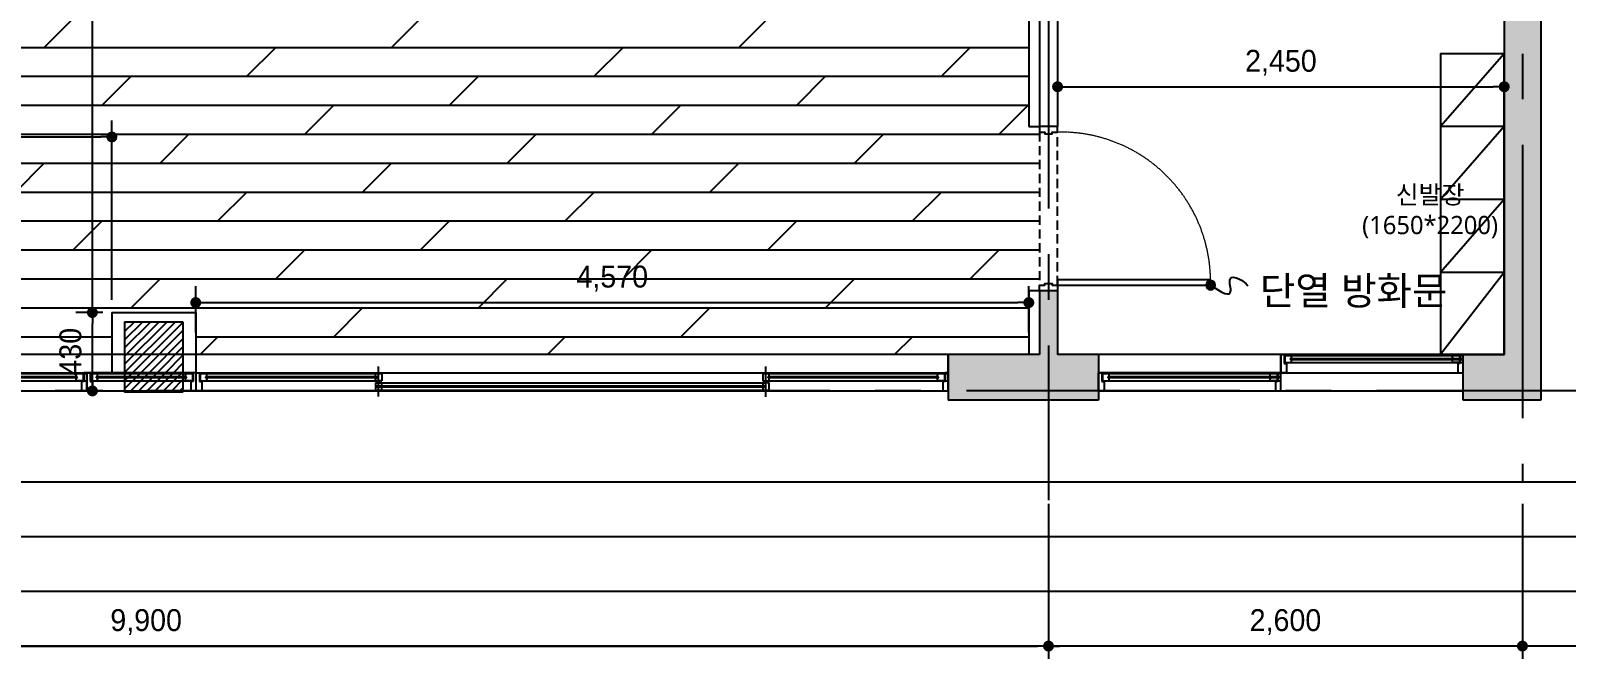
# Model space of a CAD drawing. Header units: millimetres. Extents: x -224448 to 1592092, y -164641 to 319001.
# Drawn here: x 127561 to 135985, y 151003 to 154397 of the extents above; entities that cross this region are included whole.
import ezdxf
from ezdxf.enums import TextEntityAlignment as Align

# ---------------------------------------------------------------- set-up
doc = ezdxf.new("R2010")
doc.units = ezdxf.units.MM
for name, pattern in [('CEN', [62, 60, -1, 0, -1]), ('CENTER2', [1.125, 0.75, -0.125, 0.125, -0.125]), ('HIDDEN', [9.525, 6.35, -3.175])]:
    doc.linetypes.add(name, pattern=pattern)
doc.layers.get('Defpoints').update_dxf_attribs({"color": 35})
for name, color, linetype in [('ARREA', 1, 'Continuous'), ('DIM', 3, 'Continuous'), ('FUR', 6, 'Continuous'), ('I-SYM', 4, 'Continuous'), ('I-TEXT', 7, 'Continuous'), ('I_CON', 2, 'Continuous'), ('I_DOOR', 4, 'Continuous'), ('I_FUR', 6, 'Continuous'), ('I_HAT', 8, 'Continuous'), ('I_TXT', 7, 'Continuous'), ('I_WALL', 3, 'Continuous'), ('I_WIN', 5, 'Continuous')]:
    doc.layers.add(name, color=color, linetype=linetype)
doc.layers.add('I_CEN', color=1, linetype='CEN', lineweight=13)
doc.layers.add('I_DIM', color=1, linetype='Continuous', lineweight=13)
doc.styles.add('IABU-글꼴스타일', font='')
doc.styles.add('NTOP', font='Dotum.ttf')
doc.styles.add('맑은고딕', font='malgun.ttf')
doc.styles.get('IABU-글꼴스타일').set_extended_font_data('HY울릉도L')
doc.dimstyles.new('IABC-100 (SUB)', dxfattribs={"dimscale": 60, "dimtxt": 2, "dimasz": 1, "dimexe": 1.5, "dimexo": 2, "dimgap": 1, "dimtad": 1, "dimdec": 0, "dimdsep": 46, "dimlunit": 6, "dimtxsty": 'IABU-글꼴스타일', "dimblk": '1234_Dot', "dimcen": 1, "dimclrd": 4, "dimclre": 4, "dimclrt": 7, "dimadec": 0, "dimazin": 0, "dimtfac": 1, "dimtdec": 0, "dimtix": 1, "dimtmove": 2, "dimatfit": 3, "dimldrblk": '1234_Dot', "dimfxl": 2, "dimtolj": 1, "dimtzin": 0, "dimarcsym": 0})
pattern_1 = [(45, (0, 10166.584), (-22.4506403, 22.4506403), [])]

# ---------------------------------------------------------------- blocks, each defined once
blk = doc.blocks.new('win101')
at = {"layer": 'I_WIN', "linetype": 'Continuous'}
for p, q in [((-123185.3, -156809.4), (-123185.3, -156800.4)), ((-123185.3, -156800.4), (-123167.9, -156800.4)), ((-123185.3, -156809.5), (-123185.3, -156800.5)), ((-123185.3, -156900.4), (-123185.3, -156809.4)), ((-123185.3, -156900.4), (-123185.3, -156809.5)), ((-123167.9, -156800.4), (-123167.9, -156849.4)), ((-123167.9, -156849.4), (-123155.3, -156849.4)), ((-123126.6, -156805.2), (-123164.6, -156805.2)), ((-123164.6, -156805.2), (-123164.6, -156845.2)), ((-123164.6, -156805.2), (-122185.3, -156805.2)), ((-123126.6, -156805.2), (-123164.6, -156805.2)), ((-123164.6, -156805.2), (-123164.6, -156845.2)), ((-123164.6, -156845.2), (-123126.6, -156845.2)), ((-123164.6, -156845.2), (-122185.3, -156845.2)), ((-123164.6, -156845.2), (-123126.6, -156845.2)), ((-123155.3, -156849.4), (-123155.3, -156851.5)), ((-123132.2, -156822.3), (-123126.6, -156820.5)), ((-123132.2, -156822.3), (-123126.6, -156820.5)), ((-123132.2, -156828.8), (-123132.2, -156822.3)), ((-123132.2, -156828.8), (-123132.2, -156822.3)), ((-123126.6, -156830.5), (-123132.2, -156828.8)), ((-123126.6, -156830.5), (-123132.2, -156828.8)), ((-123130.1, -156827.5), (-123130.1, -156823.5)), ((-123130.1, -156827.5), (-123130.1, -156823.5)), ((-123126.6, -156820.5), (-123126.6, -156805.2)), ((-123126.6, -156820.5), (-123126.6, -156805.2)), ((-123126.6, -156819.7), (-123123.9, -156821.1)), ((-123126.6, -156819.7), (-123123.9, -156821.1)), ((-122185.3, -156823.5), (-123126.6, -156823.5)), ((-123126.6, -156827.5), (-122185.3, -156827.5)), ((-123126.6, -156831.3), (-123123.9, -156830)), ((-123126.6, -156831.3), (-123123.9, -156830)), ((-123126.6, -156845.2), (-123126.6, -156830.5)), ((-123126.6, -156845.2), (-123126.6, -156830.5)), ((-123123.9, -156821.1), (-123123.3, -156822.1)), ((-123123.9, -156821.1), (-123123.3, -156822.1)), ((-123123.9, -156830), (-123123.3, -156829)), ((-123123.9, -156830), (-123123.3, -156829)), ((-123123.3, -156822.1), (-123122.8, -156823.5)), ((-123123.3, -156822.1), (-123122.8, -156823.5)), ((-123123.3, -156829), (-123122.8, -156827.5)), ((-123123.3, -156829), (-123122.8, -156827.5)), ((-122247.3, -156822.1), (-122247.8, -156823.5)), ((-122247.3, -156829), (-122247.8, -156827.5)), ((-122246.8, -156821.1), (-122247.3, -156822.1)), ((-122246.8, -156830), (-122247.3, -156829)), ((-122244, -156819.7), (-122246.8, -156821.1)), ((-122244, -156831.3), (-122246.8, -156830)), ((-122244, -156820.5), (-122244, -156805.2)), ((-122244, -156805.2), (-122206, -156805.2)), ((-122238.5, -156822.3), (-122244, -156820.5)), ((-122244, -156830.5), (-122238.5, -156828.8)), ((-122244, -156845.2), (-122244, -156830.5)), ((-122206, -156845.2), (-122244, -156845.2)), ((-122238.5, -156828.8), (-122238.5, -156822.3)), ((-122202.8, -156849.5), (-122215.3, -156849.5)), ((-122215.3, -156849.5), (-122215.3, -156900.4)), ((-122206, -156805.2), (-122206, -156845.2)), ((-122185.3, -156800.5), (-122202.8, -156800.5)), ((-122202.8, -156800.5), (-122202.8, -156849.5)), ((-122185.3, -156809.5), (-122185.3, -156800.5)), ((-122185.3, -156900.4), (-122185.3, -156809.5)), ((-123155.3, -156900.4), (-123185.3, -156900.4)), ((-123155.3, -156851.5), (-123155.3, -156900.4)), ((-122215.3, -156900.4), (-122185.3, -156900.4))]:
    blk.add_line(p, q, dxfattribs=at)
blk.add_lwpolyline([(-123185.3, -156900.4), (-122185.3, -156900.4), (-122185.3, -156800.5), (-123185.3, -156800.5)], close=True, dxfattribs=at)
blk = doc.blocks.new('win11')
at = {"layer": 'I_WIN', "linetype": 'Continuous'}
for p, q in [((-132830.3, -160206.6), (-132860.3, -160206.6)), ((-132860.3, -160206.6), (-132860.3, -160297.6)), ((-132830.3, -160206.6), (-128765.3, -160206.6)), ((-132830.3, -160255.5), (-132830.3, -160206.6)), ((-131877.8, -160211.4), (-129735.3, -160211.4)), ((-131877.8, -160251.4), (-131877.8, -160211.4)), ((-131877.8, -160211.4), (-131842.8, -160211.4)), ((-131860.3, -160175.8), (-131860.3, -160340.9)), ((-131842.8, -160211.4), (-131842.8, -160226.1)), ((-129752.8, -160226.1), (-129752.8, -160211.5)), ((-129752.8, -160211.5), (-129717.8, -160211.5)), ((-129735.3, -160173.5), (-129735.3, -160341.2)), ((-129717.8, -160211.5), (-129717.8, -160251.5)), ((-128765.3, -160257.5), (-128765.3, -160206.6)), ((-128765.3, -160206.6), (-128735.3, -160206.6)), ((-132860.3, -160297.6), (-132860.3, -160306.6)), ((-132842.9, -160306.6), (-132842.9, -160257.6)), ((-132842.9, -160257.6), (-132830.3, -160257.6)), ((-132839.6, -160261.8), (-131860.3, -160261.8)), ((-132839.6, -160301.8), (-132839.6, -160261.8)), ((-132839.6, -160261.8), (-132801.6, -160261.8)), ((-132839.6, -160301.8), (-131860.3, -160301.8)), ((-132801.6, -160301.8), (-132839.6, -160301.8)), ((-132830.3, -160257.6), (-132830.3, -160255.5)), ((-132801.6, -160276.4), (-132807.2, -160278.2)), ((-132807.2, -160278.2), (-132807.2, -160284.7)), ((-132807.2, -160284.7), (-132801.6, -160286.4)), ((-132805.1, -160279.4), (-132805.1, -160283.4)), ((-132801.6, -160261.8), (-132801.6, -160276.4)), ((-132801.6, -160275.6), (-132798.9, -160277)), ((-132801.6, -160279.4), (-131860.3, -160279.4)), ((-131860.3, -160283.4), (-132801.6, -160283.4)), ((-132801.6, -160287.2), (-132798.9, -160285.8)), ((-132801.6, -160286.4), (-132801.6, -160301.8)), ((-132798.9, -160277), (-132798.3, -160278)), ((-132798.9, -160285.8), (-132798.3, -160284.9)), ((-132798.3, -160278), (-132797.8, -160279.4)), ((-132798.3, -160284.9), (-132797.8, -160283.4)), ((-131881.1, -160278), (-131881.7, -160279.4)), ((-131881.1, -160284.9), (-131881.7, -160283.4)), ((-131880.6, -160277), (-131881.1, -160278)), ((-131880.6, -160285.8), (-131881.1, -160284.9)), ((-131877.9, -160275.6), (-131880.6, -160277)), ((-131877.9, -160287.2), (-131880.6, -160285.8)), ((-131842.9, -160261.8), (-131877.9, -160261.8)), ((-131877.9, -160261.8), (-131877.9, -160276.4)), ((-131877.9, -160276.4), (-131872.3, -160278.2)), ((-131872.3, -160284.7), (-131877.9, -160286.4)), ((-131877.9, -160286.4), (-131877.9, -160301.8)), ((-131877.9, -160301.8), (-131842.9, -160301.8)), ((-131877.8, -160229.1), (-129735.3, -160229.1)), ((-129735.3, -160233.1), (-131877.8, -160233.1)), ((-131877.8, -160251.4), (-129735.3, -160251.4)), ((-131842.8, -160251.4), (-131877.8, -160251.4)), ((-131872.3, -160278.2), (-131872.3, -160284.7)), ((-131872.3, -160279.4), (-131872.3, -160283.4)), ((-131842.8, -160226.1), (-131848.4, -160227.9)), ((-131848.4, -160227.9), (-131848.4, -160234.3)), ((-131848.4, -160233.1), (-131848.4, -160229.1)), ((-131848.4, -160234.3), (-131842.8, -160236.1)), ((-131842.9, -160301.8), (-131842.9, -160261.8)), ((-131842.8, -160225.3), (-131840.1, -160226.7)), ((-131842.8, -160236.9), (-131840.1, -160235.5)), ((-131842.8, -160236.1), (-131842.8, -160251.4)), ((-131840.1, -160226.7), (-131839.5, -160227.7)), ((-131840.1, -160235.5), (-131839.5, -160234.5)), ((-131839.5, -160227.7), (-131839, -160229.1)), ((-131839.5, -160234.5), (-131839, -160233.1)), ((-129756.1, -160227.7), (-129756.6, -160229.1)), ((-129756.1, -160234.5), (-129756.6, -160233.1)), ((-129755.6, -160226.7), (-129756.1, -160227.7)), ((-129755.6, -160235.5), (-129756.1, -160234.5)), ((-129752.8, -160225.3), (-129755.6, -160226.7)), ((-129752.8, -160236.9), (-129755.6, -160235.5)), ((-129747.3, -160227.9), (-129752.8, -160226.1)), ((-129752.8, -160236.1), (-129747.3, -160234.3)), ((-129752.8, -160251.5), (-129752.8, -160236.1)), ((-129717.8, -160251.5), (-129752.8, -160251.5)), ((-129752.8, -160301.8), (-129752.8, -160261.8)), ((-129752.8, -160261.8), (-129717.8, -160261.8)), ((-129717.8, -160301.8), (-129752.8, -160301.8)), ((-129752.8, -160301.8), (-128735.3, -160301.8)), ((-129747.3, -160234.3), (-129747.3, -160227.9)), ((-129747.3, -160229.1), (-129747.3, -160233.1)), ((-129735.3, -160261.8), (-128735.3, -160261.8)), ((-129717.8, -160276.5), (-129723.4, -160278.2)), ((-129723.4, -160278.2), (-129723.4, -160284.7)), ((-129723.4, -160279.4), (-128788.5, -160279.4)), ((-128788.5, -160283.4), (-129723.4, -160283.4)), ((-129723.4, -160284.7), (-129717.8, -160286.5)), ((-129717.8, -160261.8), (-129717.8, -160276.5)), ((-129717.8, -160275.7), (-129715.1, -160277.1)), ((-129717.8, -160287.3), (-129715.1, -160285.9)), ((-129717.8, -160286.5), (-129717.8, -160301.8)), ((-129715.1, -160277.1), (-129714.5, -160278)), ((-129715.1, -160285.9), (-129714.5, -160284.9)), ((-129714.5, -160278), (-129714, -160279.5)), ((-129714.5, -160284.9), (-129714, -160283.5)), ((-128797.3, -160278), (-128797.8, -160279.4)), ((-128797.3, -160284.9), (-128797.8, -160283.4)), ((-128796.8, -160277), (-128797.3, -160278)), ((-128796.8, -160285.8), (-128797.3, -160284.9)), ((-128794, -160275.6), (-128796.8, -160277)), ((-128794, -160287.2), (-128796.8, -160285.8)), ((-128756, -160261.8), (-128794, -160261.8)), ((-128794, -160261.8), (-128794, -160276.4)), ((-128794, -160276.4), (-128788.5, -160278.2)), ((-128788.5, -160284.7), (-128794, -160286.4)), ((-128794, -160286.4), (-128794, -160301.8)), ((-128794, -160301.8), (-128756, -160301.8)), ((-128788.5, -160278.2), (-128788.5, -160284.7)), ((-128752.8, -160257.5), (-128765.3, -160257.5)), ((-128756, -160301.8), (-128756, -160261.8)), ((-128752.8, -160306.5), (-128752.8, -160257.5)), ((-132860.3, -160306.6), (-128735.3, -160306.4)), ((-132860.3, -160306.6), (-132842.9, -160306.6)), ((-128735.3, -160306.5), (-128752.8, -160306.5))]:
    blk.add_line(p, q, dxfattribs=at)
blk = doc.blocks.new('klsdfa')
at = {"layer": 'I_CEN'}
blk.add_arc((2937606.3, -1355168), 820.3, 90.70525, 181.30421, dxfattribs=at)
at = {"layer": 'I_DOOR'}
for points in [[(2937596.2, -1354346.6), (2937596.2, -1355186.6), (2937626.2, -1355186.6), (2937626.2, -1354346.6)], [(2936756.2, -1355186.6), (2936756.2, -1355286.6), (2936786.2, -1355286.6), (2936786.2, -1355256.6), (2936796.2, -1355256.6), (2936796.2, -1355216.6), (2936786.2, -1355216.6), (2936786.2, -1355186.6), (2936756.2, -1355186.6)], [(2937656.2, -1355186.6), (2937656.2, -1355286.6), (2937626.2, -1355286.6), (2937626.2, -1355256.6), (2937616.2, -1355256.6), (2937616.2, -1355216.6), (2937626.2, -1355216.6), (2937626.2, -1355186.6), (2937656.2, -1355186.6)]]:
    blk.add_lwpolyline(points, close=True, dxfattribs=at)
at = {"layer": 'I_FUR', "color": 8, "linetype": 'HIDDEN', "ltscale": 8}
for p, q in [((2937626.2, -1355186.6), (2936786.2, -1355186.6)), ((2936786.2, -1355286.6), (2937626.2, -1355286.6))]:
    blk.add_line(p, q, dxfattribs=at)
blk = doc.blocks.new('win10')
at = {"layer": 'I_WIN', "linetype": 'Continuous'}
for p, q in [((-128735.3, -160206.6), (-128735.3, -160297.5)), ((-128705.3, -160206.6), (-128735.3, -160206.6)), ((-128735.3, -160206.6), (-128735.3, -160297.6)), ((-128705.3, -160255.5), (-128705.3, -160206.6)), ((-128165.3, -160257.5), (-128165.3, -160206.6)), ((-128165.3, -160206.6), (-128135.3, -160206.6)), ((-128135.3, -160206.6), (-128135.3, -160297.5)), ((-128735.3, -160297.5), (-128735.3, -160306.5)), ((-128735.3, -160297.6), (-128735.3, -160306.6)), ((-128717.9, -160306.6), (-128717.9, -160257.6)), ((-128717.9, -160257.6), (-128705.3, -160257.6)), ((-128714.6, -160301.8), (-128714.6, -160261.8)), ((-128714.6, -160261.8), (-128676.6, -160261.8)), ((-128714.6, -160261.8), (-128156, -160261.8)), ((-128714.6, -160301.8), (-128714.6, -160261.8)), ((-128714.6, -160261.8), (-128676.6, -160261.8)), ((-128676.6, -160301.8), (-128714.6, -160301.8)), ((-128714.6, -160301.8), (-128156, -160301.8)), ((-128676.6, -160301.8), (-128714.6, -160301.8)), ((-128705.3, -160257.6), (-128705.3, -160255.5)), ((-128676.6, -160276.4), (-128682.2, -160278.2)), ((-128676.6, -160276.4), (-128682.2, -160278.2)), ((-128682.2, -160278.2), (-128682.2, -160284.7)), ((-128682.2, -160278.2), (-128682.2, -160284.7)), ((-128682.2, -160284.7), (-128676.6, -160286.4)), ((-128682.2, -160284.7), (-128676.6, -160286.4)), ((-128680.1, -160279.4), (-128680.1, -160283.4)), ((-128680.1, -160279.4), (-128680.1, -160283.4)), ((-128676.6, -160261.8), (-128676.6, -160276.4)), ((-128676.6, -160261.8), (-128676.6, -160276.4)), ((-128676.6, -160275.6), (-128673.9, -160277)), ((-128676.6, -160275.6), (-128673.9, -160277)), ((-128676.6, -160279.4), (-128188.5, -160279.4)), ((-128188.5, -160283.4), (-128676.6, -160283.4)), ((-128676.6, -160287.2), (-128673.9, -160285.8)), ((-128676.6, -160287.2), (-128673.9, -160285.8)), ((-128676.6, -160286.4), (-128676.6, -160301.8)), ((-128676.6, -160286.4), (-128676.6, -160301.8)), ((-128673.9, -160277), (-128673.3, -160278)), ((-128673.9, -160277), (-128673.3, -160278)), ((-128673.9, -160285.8), (-128673.3, -160284.9)), ((-128673.9, -160285.8), (-128673.3, -160284.9)), ((-128673.3, -160278), (-128672.8, -160279.4)), ((-128673.3, -160278), (-128672.8, -160279.4)), ((-128673.3, -160284.9), (-128672.8, -160283.4)), ((-128673.3, -160284.9), (-128672.8, -160283.4)), ((-128197.3, -160278), (-128197.8, -160279.4)), ((-128197.3, -160284.9), (-128197.8, -160283.4)), ((-128196.8, -160277), (-128197.3, -160278)), ((-128196.8, -160285.8), (-128197.3, -160284.9)), ((-128194, -160275.6), (-128196.8, -160277)), ((-128194, -160287.2), (-128196.8, -160285.8)), ((-128156, -160261.8), (-128194, -160261.8)), ((-128194, -160261.8), (-128194, -160276.4)), ((-128194, -160276.4), (-128188.5, -160278.2)), ((-128188.5, -160284.7), (-128194, -160286.4)), ((-128194, -160286.4), (-128194, -160301.8)), ((-128194, -160301.8), (-128156, -160301.8)), ((-128188.5, -160278.2), (-128188.5, -160284.7)), ((-128152.8, -160257.5), (-128165.3, -160257.5)), ((-128156, -160301.8), (-128156, -160261.8)), ((-128152.8, -160306.5), (-128152.8, -160257.5)), ((-128135.3, -160297.5), (-128135.3, -160306.5)), ((-128735.3, -160306.6), (-128717.9, -160306.6)), ((-128135.3, -160306.5), (-128152.8, -160306.5))]:
    blk.add_line(p, q, dxfattribs=at)
blk.add_lwpolyline([(-128735.3, -160206.6), (-128135.3, -160206.6), (-128135.3, -160306.5), (-128735.3, -160306.5)], close=True, dxfattribs=at)
blk = doc.blocks.new('1234_Dot')
at = {"color": 0, "linetype": 'ByBlock', "lineweight": -2}
blk.add_line((-0.5, 0), (-1, 0), dxfattribs=at)
at = {"color": 0, "linetype": 'ByBlock', "const_width": 0.5}
blk.add_lwpolyline([(-0.25, 0, 1), (0.25, 0, 1)], format="xyb", close=True, dxfattribs=at)
blk = doc.blocks.new('*D754')
at = {"layer": 'Defpoints', "color": 0, "ltscale": 50, "transparency": 16777216}
for p in [(123244, 151920.2), (133144, 151920.2), (133144, 151020.2)]:
    blk.add_point(p, dxfattribs=at)
at = {"layer": 'DIM', "color": 4, "lineweight": -2, "ltscale": 50, "transparency": 16777216}
for p, q in [((123244, 151800.2), (123244, 150930.2)), ((133144, 151800.2), (133144, 150930.2)), ((123304, 151020.2), (133084, 151020.2))]:
    blk.add_line(p, q, dxfattribs=at)
at = {"layer": 'DIM', "color": 4, "lineweight": -2, "ltscale": 50, "transparency": 16777216, "xscale": 60, "yscale": 60, "zscale": 60, "rotation": 180}
blk.add_blockref('1234_Dot', (123244, 151020.2), dxfattribs=at)
at = {"layer": 'DIM', "color": 4, "lineweight": -2, "ltscale": 50, "transparency": 16777216, "xscale": 60, "yscale": 60, "zscale": 60}
blk.add_blockref('1234_Dot', (133144, 151020.2), dxfattribs=at)
at = {"layer": 'DIM', "color": 7, "ltscale": 50, "transparency": 16777216, "insert": (128194, 151151.6), "char_height": 120, "attachment_point": 5, "style": 'IABU-글꼴스타일'}
blk.add_mtext('\\A1;9,900', dxfattribs=at)
blk = doc.blocks.new('*D755')
at = {"layer": 'Defpoints', "color": 0, "ltscale": 50, "transparency": 16777216}
for p in [(133144, 151920.2), (135744, 151920.2), (133144, 151020.2)]:
    blk.add_point(p, dxfattribs=at)
at = {"layer": 'DIM', "color": 4, "lineweight": -2, "ltscale": 50, "transparency": 16777216}
for p, q in [((133144, 151800.2), (133144, 150930.2)), ((135744, 151800.2), (135744, 150930.2)), ((135684, 151020.2), (133204, 151020.2))]:
    blk.add_line(p, q, dxfattribs=at)
at = {"layer": 'DIM', "color": 4, "lineweight": -2, "ltscale": 50, "transparency": 16777216, "xscale": 60, "yscale": 60, "zscale": 60, "rotation": 180}
blk.add_blockref('1234_Dot', (133144, 151020.2), dxfattribs=at)
at = {"layer": 'DIM', "color": 4, "lineweight": -2, "ltscale": 50, "transparency": 16777216, "xscale": 60, "yscale": 60, "zscale": 60}
blk.add_blockref('1234_Dot', (135744, 151020.2), dxfattribs=at)
at = {"layer": 'DIM', "color": 7, "ltscale": 50, "transparency": 16777216, "insert": (134444, 151151.6), "char_height": 120, "attachment_point": 5, "style": 'IABU-글꼴스타일'}
blk.add_mtext('\\A1;2,600', dxfattribs=at)
blk = doc.blocks.new('*D744')
at = {"layer": 'Defpoints', "color": 0, "ltscale": 50, "transparency": 16777216}
for p in [(123244, 151920.2), (135744, 151920.2), (123244, 150720.2)]:
    blk.add_point(p, dxfattribs=at)
at = {"layer": 'DIM', "color": 4, "lineweight": -2, "ltscale": 50, "transparency": 16777216}
for p, q in [((123244, 151800.2), (123244, 150630.2)), ((135744, 151800.2), (135744, 150630.2)), ((135684, 150720.2), (123304, 150720.2))]:
    blk.add_line(p, q, dxfattribs=at)
at = {"layer": 'DIM', "color": 4, "lineweight": -2, "ltscale": 50, "transparency": 16777216, "xscale": 60, "yscale": 60, "zscale": 60, "rotation": 180}
blk.add_blockref('1234_Dot', (123244, 150720.2), dxfattribs=at)
at = {"layer": 'DIM', "color": 4, "lineweight": -2, "ltscale": 50, "transparency": 16777216, "xscale": 60, "yscale": 60, "zscale": 60}
blk.add_blockref('1234_Dot', (135744, 150720.2), dxfattribs=at)
at = {"layer": 'DIM', "color": 7, "ltscale": 50, "transparency": 16777216, "insert": (129494, 150851.6), "char_height": 120, "attachment_point": 5, "style": 'IABU-글꼴스타일'}
blk.add_mtext('\\A1;12,500', dxfattribs=at)
blk = doc.blocks.new('*D748')
at = {"layer": 'Defpoints', "color": 0, "ltscale": 50, "transparency": 16777216}
for p in [(133194, 154159), (135644, 154159), (135644, 154089)]:
    blk.add_point(p, dxfattribs=at)
at = {"layer": 'DIM', "color": 4, "lineweight": -2, "ltscale": 50, "transparency": 16777216}
for p, q in [((133254, 154089), (135584, 154089)), ((133194, 154039), (133194, 153999)), ((135644, 154039), (135644, 153999))]:
    blk.add_line(p, q, dxfattribs=at)
at = {"layer": 'DIM', "color": 4, "lineweight": -2, "ltscale": 50, "transparency": 16777216, "xscale": 60, "yscale": 60, "zscale": 60, "rotation": 180}
blk.add_blockref('1234_Dot', (133194, 154089), dxfattribs=at)
at = {"layer": 'DIM', "color": 4, "lineweight": -2, "ltscale": 50, "transparency": 16777216, "xscale": 60, "yscale": 60, "zscale": 60}
blk.add_blockref('1234_Dot', (135644, 154089), dxfattribs=at)
at = {"layer": 'DIM', "color": 7, "ltscale": 50, "transparency": 16777216, "insert": (134419, 154220.4), "char_height": 120, "attachment_point": 5, "style": 'IABU-글꼴스타일'}
blk.add_mtext('\\A1;2,450', dxfattribs=at)
blk = doc.blocks.new('*D767')
at = {"layer": 'Defpoints', "color": 0, "ltscale": 50, "transparency": 16777216}
for p in [(127899.1, 158895.2), (128076, 158895.2), (128076, 152850.2)]:
    blk.add_point(p, dxfattribs=at)
at = {"layer": 'DIM', "color": 4, "lineweight": -2, "ltscale": 50, "transparency": 16777216}
for p, q in [((127956, 158895.2), (127809.1, 158895.2)), ((127899.1, 152910.2), (127899.1, 158835.2)), ((127956, 152850.2), (127809.1, 152850.2))]:
    blk.add_line(p, q, dxfattribs=at)
at = {"layer": 'DIM', "color": 4, "lineweight": -2, "ltscale": 50, "transparency": 16777216, "xscale": 60, "yscale": 60, "zscale": 60}
for p, rotation in [((127899.1, 158895.2), 90), ((127899.1, 152850.2), 270)]:
    blk.add_blockref('1234_Dot', p, dxfattribs=dict(at, rotation=rotation))
at = {"layer": 'DIM', "color": 7, "ltscale": 50, "transparency": 16777216, "insert": (127767.7, 155872.7), "char_height": 120, "attachment_point": 5, "rotation": 90, "style": 'IABU-글꼴스타일'}
blk.add_mtext('\\A1;6,045', dxfattribs=at)
blk = doc.blocks.new('*D772')
at = {"layer": 'Defpoints', "color": 0, "ltscale": 50, "transparency": 16777216}
for p in [(127899.1, 152850.2), (128076, 152850.2), (128076, 152420.2)]:
    blk.add_point(p, dxfattribs=at)
at = {"layer": 'DIM', "color": 4, "lineweight": -2, "ltscale": 50, "transparency": 16777216}
for p, q in [((127956, 152850.2), (127809.1, 152850.2)), ((127899.1, 152480.2), (127899.1, 152790.2)), ((127956, 152420.2), (127809.1, 152420.2))]:
    blk.add_line(p, q, dxfattribs=at)
at = {"layer": 'DIM', "color": 4, "lineweight": -2, "ltscale": 50, "transparency": 16777216, "xscale": 60, "yscale": 60, "zscale": 60}
for p, rotation in [((127899.1, 152850.2), 90), ((127899.1, 152420.2), 270)]:
    blk.add_blockref('1234_Dot', p, dxfattribs=dict(at, rotation=rotation))
at = {"layer": 'DIM', "color": 7, "ltscale": 50, "transparency": 16777216, "insert": (127779.1, 152635.2), "char_height": 120, "attachment_point": 5, "rotation": 90, "style": 'IABU-글꼴스타일'}
blk.add_mtext('\\A1;430', dxfattribs=at)
blk = doc.blocks.new('마감지시')
at = {"layer": 'I-SYM'}
blk.add_hatch(color=256, dxfattribs=at).paths.add_polyline_path([(100285, -105169, 1), (100395, -105169, 1)])
blk.add_circle((100340, -105169), 55.1, dxfattribs=at)
blk.add_open_spline([(100340, -105169), (100472, -105076), (100636, -104989), (100521, -105343), (100750, -105224), (100793, -105160)], degree=3, knots=[104.407257, 104.407257, 104.407257, 104.407257, 483.492448, 667.725925, 958.402292, 958.402292, 958.402292, 958.402292], dxfattribs=at)
blk = doc.blocks.new('*D776')
at = {"layer": 'Defpoints', "color": 0, "transparency": 16777216}
for p in [(128006, 153813.7), (123551, 152800.2), (128006, 152800.2)]:
    blk.add_point(p, dxfattribs=at)
at = {"layer": 'I_WALL', "color": 4, "lineweight": -2, "transparency": 16777216}
for p, q in [((123551, 152920.2), (123551, 153903.7)), ((128006, 152920.2), (128006, 153903.7)), ((123611, 153813.7), (127946, 153813.7))]:
    blk.add_line(p, q, dxfattribs=at)
at = {"layer": 'I_WALL', "color": 4, "lineweight": -2, "transparency": 16777216, "xscale": 60, "yscale": 60, "zscale": 60, "rotation": 180}
blk.add_blockref('1234_Dot', (123551, 153813.7), dxfattribs=at)
at = {"layer": 'I_WALL', "color": 4, "lineweight": -2, "transparency": 16777216, "xscale": 60, "yscale": 60, "zscale": 60}
blk.add_blockref('1234_Dot', (128006, 153813.7), dxfattribs=at)
at = {"layer": 'I_WALL', "color": 7, "transparency": 16777216, "insert": (125778.5, 153945.1), "char_height": 120, "attachment_point": 5, "style": 'IABU-글꼴스타일'}
blk.add_mtext('\\A1;4,455', dxfattribs=at)
blk = doc.blocks.new('*D777')
at = {"layer": 'Defpoints', "color": 0, "ltscale": 50, "transparency": 16777216}
for p in [(133036, 152904.8), (128466, 152620.2), (133036, 152620.2)]:
    blk.add_point(p, dxfattribs=at)
at = {"layer": 'DIM', "color": 4, "lineweight": -2, "ltscale": 50, "transparency": 16777216}
for p, q in [((128466, 152740.2), (128466, 152994.8)), ((133036, 152740.2), (133036, 152994.8)), ((128526, 152904.8), (132976, 152904.8))]:
    blk.add_line(p, q, dxfattribs=at)
at = {"layer": 'DIM', "color": 4, "lineweight": -2, "ltscale": 50, "transparency": 16777216, "xscale": 60, "yscale": 60, "zscale": 60, "rotation": 180}
blk.add_blockref('1234_Dot', (128466, 152904.8), dxfattribs=at)
at = {"layer": 'DIM', "color": 4, "lineweight": -2, "ltscale": 50, "transparency": 16777216, "xscale": 60, "yscale": 60, "zscale": 60}
blk.add_blockref('1234_Dot', (133036, 152904.8), dxfattribs=at)
at = {"layer": 'DIM', "color": 7, "ltscale": 50, "transparency": 16777216, "insert": (130751, 153036.2), "char_height": 120, "attachment_point": 5, "style": 'IABU-글꼴스타일'}
blk.add_mtext('\\A1;4,570', dxfattribs=at)

msp = doc.modelspace()

# ---------------------------------------------------------------- hatches: boundary and pattern name
at = {"layer": 'I_HAT', "true_color": 0x000000}
h = msp.add_hatch(color=18, dxfattribs=at)
h.dxf.hatch_style = 1
h.paths.add_polyline_path([(123743.987, 164420.153), (123243.987, 164420.153), (123243.987, 164220.153), (123743.987, 164220.153)])
h.paths.add_polyline_path([(123243.987, 164420.153), (123143.987, 164420.153), (123143.987, 164220.153), (123243.987, 164220.153)])
h.paths.add_polyline_path([(123243.987, 152520.153), (123143.987, 152520.153), (123143.987, 152420.153), (123243.987, 152420.153)])
h.paths.add_polyline_path([(123743.987, 152511.153), (123743.987, 152520.153), (123243.987, 152520.153), (123243.987, 152420.153), (123743.987, 152420.153)])
h.paths.add_polyline_path([(123343.987, 155870.153), (123343.987, 157870.153), (123343.987, 162070.153), (123343.987, 162610.153), (123243.987, 162610.153), (123243.987, 152520.153), (123743.987, 152520.153), (123743.987, 152620.153), (123343.987, 152620.153)])
h.paths.add_polyline_path([(123243.987, 162610.153), (123143.987, 162610.153), (123143.987, 152520.153), (123243.987, 152520.153)])
h.paths.add_polyline_path([(123343.987, 163190.153), (123243.987, 163190.153), (123243.987, 162610.153), (123343.987, 162610.153)])
h.paths.add_polyline_path([(123243.987, 164220.153), (123143.987, 164220.153), (123143.987, 162610.153), (123243.987, 162610.153), (123243.987, 163190.153)])
h.paths.add_polyline_path([(135643.987, 164420.153), (135243.987, 164420.153), (135243.987, 164220.153), (135643.987, 164220.153)])
h.paths.add_polyline_path([(135743.987, 164420.153), (135643.987, 164420.153), (135643.987, 164220.153), (135743.987, 164220.153)])
h.paths.add_polyline_path([(135843.987, 164420.153), (135743.987, 164420.153), (135743.987, 164220.153), (135843.987, 164220.153)])
h.paths.add_polyline_path([(135843.987, 164220.153), (135743.987, 164220.153), (135743.987, 163170.153), (135843.987, 163170.153)])
h.paths.add_polyline_path([(135743.987, 164220.153), (135643.987, 164220.153), (135643.987, 163170.153), (135743.987, 163170.153)])
h.paths.add_polyline_path([(133143.987, 152520.153), (132593.987, 152520.153), (132593.987, 152420.153), (133143.987, 152420.153)])
h.paths.add_polyline_path([(133418.987, 152511.074), (133418.987, 152520.153), (133143.987, 152520.153), (133143.987, 152420.153), (133418.987, 152420.153)])
h.paths.add_polyline_path([(133418.987, 152620.153), (133193.987, 152620.153), (133193.987, 152970.153), (133143.987, 152970.153), (133143.987, 152520.153), (133418.987, 152520.153)])
h.paths.add_polyline_path([(133143.987, 152970.153), (133093.987, 152970.153), (133093.987, 152620.153), (132593.987, 152620.153), (132593.987, 152520.153), (133143.987, 152520.153)])
h.paths.add_polyline_path([(135843.987, 152520.153), (135743.987, 152520.153), (135743.987, 152420.153), (135843.987, 152420.153)])
h.paths.add_polyline_path([(135743.987, 152520.153), (135418.987, 152520.153), (135418.987, 152420.153), (135743.987, 152420.153)])
h.paths.add_polyline_path([(135743.987, 157920.153), (135643.987, 157920.153), (135643.987, 152620.153), (135418.987, 152620.153), (135418.987, 152611.074), (135418.987, 152520.153), (135743.987, 152520.153)])
h.paths.add_polyline_path([(135843.987, 157920.153), (135743.987, 157920.153), (135743.987, 152520.153), (135843.987, 152520.153)])
h.paths.add_polyline_path([(135843.987, 158420.153), (135753.067, 158420.153), (135743.987, 158420.153), (135743.987, 157920.153), (135843.987, 157920.153)])
h.paths.add_polyline_path([(135743.987, 158420.153), (135643.987, 158420.153), (135643.987, 157920.153), (135743.987, 157920.153)])
h.paths.add_polyline_path([(135843.987, 163170.153), (135743.987, 163170.153), (135743.987, 159520.153), (135843.987, 159520.153)])
h.paths.add_polyline_path([(135743.987, 163170.153), (135643.987, 163170.153), (135643.987, 162170.153), (135643.987, 159520.153), (135743.987, 159520.153)])
h.paths.add_polyline_path([(135843.987, 159520.153), (135743.987, 159520.153), (135743.987, 159020.153), (135753.067, 159020.153), (135843.987, 159020.153)])
h.paths.add_polyline_path([(135743.987, 159520.153), (135643.987, 159520.153), (135643.987, 159370.153), (135643.987, 159020.153), (135743.987, 159020.153)])
at = {"layer": 'I_HAT'}
h = msp.add_hatch(dxfattribs=at)
h.set_pattern_fill('ANSI31', color=256, scale=10)
h.set_pattern_definition(pattern_1)
h.paths.add_polyline_path([(128398.987, 159425.153), (128075.987, 159425.153), (128075.987, 158905.153), (128398.987, 158905.153)])
h.paths.add_polyline_path([(128395.987, 152800.153), (128075.987, 152800.153), (128075.987, 152620.153), (128395.987, 152620.153)])
h.paths.add_polyline_path([(128395.987, 152620.153), (128075.987, 152620.153), (128075.987, 152520.153), (128395.987, 152520.153)])
h.paths.add_polyline_path([(128395.987, 152520.074), (128075.987, 152520.074), (128075.987, 152515.39), (128395.987, 152515.39)])
h.paths.add_polyline_path([(128395.987, 152515.39), (128075.987, 152515.39), (128075.987, 152497.036), (128395.987, 152497.036)])
h.paths.add_polyline_path([(128395.987, 152497.036), (128075.987, 152497.036), (128075.987, 152493.036), (128395.987, 152493.036)])
h.paths.add_polyline_path([(128395.987, 152493.036), (128075.987, 152493.036), (128075.987, 152475.39), (128395.987, 152475.39)])
h.paths.add_polyline_path([(128395.987, 152475.39), (128075.987, 152475.39), (128075.987, 152420.153), (128395.987, 152420.153)])
h.paths.add_polyline_path([(127869.091, 155594.082), (127869.091, 156111.225), (127666.234, 156111.225), (127666.234, 155594.082)], flags=9)
h.paths.add_polyline_path([(127869.091, 152422.368), (127869.091, 152790.939), (127689.091, 152790.939), (127689.091, 152422.368)], flags=9)
h.paths.add_polyline_path([(135958.027, 158795.527), (136544.204, 158795.527), (136544.204, 158975.022), (135958.027, 158975.022)], flags=9)
h.paths.add_polyline_path([(134176.903, 158686.643), (135095.012, 158686.643), (135095.012, 159059.346), (134176.903, 159059.346)], flags=9)
h.paths.add_polyline_path([(133549.353, 163516.377), (134740.165, 163516.377), (134740.165, 163889.08), (133549.353, 163889.08)], flags=9)
h.paths.add_polyline_path([(128142.777, 163560.473), (129060.886, 163560.473), (129060.886, 163933.176), (128142.777, 163933.176)], flags=9)
h.paths.add_polyline_path([(130360.737, 154923.954), (131006.143, 154923.954), (131006.143, 155296.657), (130360.737, 155296.657)], flags=9)
h.paths.add_polyline_path([(130127.588, 154397.357), (130754.528, 154397.357), (130754.528, 154608.924), (130127.588, 154608.924)], flags=9)
h.paths.add_polyline_path([(130126.476, 154599.946), (131723.639, 154599.946), (131723.639, 154805.468), (130126.476, 154805.468)], flags=9)
h.paths.add_polyline_path([(125670.32, 160644.312), (127204.675, 160644.312), (127204.675, 161542.122), (125670.32, 161542.122)], flags=9)
h.paths.add_polyline_path([(123354.24, 157235.544), (124450.164, 157235.544), (124450.164, 157639.439), (123354.24, 157639.439)], flags=9)
h.paths.add_polyline_path([(132267.864, 157685.544), (133363.788, 157685.544), (133363.788, 158089.439), (132267.864, 158089.439)], flags=9)
h.paths.add_polyline_path([(134833.715, 153470.544), (135640.644, 153470.544), (135640.644, 153874.439), (134833.715, 153874.439)], flags=9)
h.paths.add_polyline_path([(134018.737, 152715.544), (134825.667, 152715.544), (134825.667, 153119.439), (134018.737, 153119.439)], flags=9)
h.paths.add_polyline_path([(134957.701, 163519.51), (135611.369, 163519.51), (135611.369, 163922.862), (134957.701, 163922.862)], flags=9)
h.paths.add_polyline_path([(133751.118, 161306.479), (134481.417, 161306.479), (134481.417, 161710.374), (133751.118, 161710.374)], flags=9)
h.paths.add_polyline_path([(125399.018, 162763.306), (126494.942, 162763.306), (126494.942, 163167.201), (125399.018, 163167.201)], flags=9)
h = msp.add_hatch(dxfattribs=at)
h.set_pattern_fill('ANSI31', color=256, scale=10)
h.set_pattern_definition(pattern_1)
h.paths.add_polyline_path([(135643.987, 163220.153), (134873.987, 163220.153), (134873.987, 163170.153), (135643.987, 163170.153)])
h.paths.add_polyline_path([(135643.987, 163170.153), (134873.987, 163170.153), (134873.987, 163120.233), (135643.987, 163120.153)])
h.paths.add_polyline_path([(132543.987, 163270.153), (132493.987, 163270.153), (132493.987, 163170.153), (132543.987, 163170.153)])
h.paths.add_polyline_path([(132593.987, 163270.153), (132543.987, 163270.153), (132543.987, 163170.153), (133673.975, 163170.153), (133673.975, 163220.153), (132593.987, 163220.153)])
h.paths.add_polyline_path([(133673.975, 163170.153), (132543.987, 163170.153), (132543.987, 162610.153), (132593.987, 162610.153), (132593.987, 163120.153), (133673.975, 163120.153), (133673.975, 163129.233)])
h.paths.add_polyline_path([(132543.987, 163170.153), (132493.987, 163170.153), (132493.987, 162610.153), (132543.987, 162610.153)])
h.paths.add_polyline_path([(132593.987, 162610.153), (132543.987, 162610.153), (132543.987, 162270.153), (132593.987, 162270.153)])
h.paths.add_polyline_path([(134176.903, 158686.643), (135095.012, 158686.643), (135095.012, 159059.346), (134176.903, 159059.346)], flags=9)
h.paths.add_polyline_path([(130360.737, 154923.954), (131006.143, 154923.954), (131006.143, 155296.657), (130360.737, 155296.657)], flags=9)
h.paths.add_polyline_path([(130127.588, 154397.357), (130754.528, 154397.357), (130754.528, 154608.924), (130127.588, 154608.924)], flags=9)
h.paths.add_polyline_path([(130126.476, 154599.946), (131723.639, 154599.946), (131723.639, 154805.468), (130126.476, 154805.468)], flags=9)
h.paths.add_polyline_path([(125670.32, 160644.312), (127204.675, 160644.312), (127204.675, 161542.122), (125670.32, 161542.122)], flags=9)
h.paths.add_polyline_path([(123354.24, 157235.544), (124450.164, 157235.544), (124450.164, 157639.439), (123354.24, 157639.439)], flags=9)
h.paths.add_polyline_path([(132267.864, 157685.544), (133363.788, 157685.544), (133363.788, 158089.439), (132267.864, 158089.439)], flags=9)
h.paths.add_polyline_path([(134833.715, 153470.544), (135640.644, 153470.544), (135640.644, 153874.439), (134833.715, 153874.439)], flags=9)
h.paths.add_polyline_path([(134018.737, 152715.544), (134825.667, 152715.544), (134825.667, 153119.439), (134018.737, 153119.439)], flags=9)
h.paths.add_polyline_path([(133751.118, 161306.479), (134481.417, 161306.479), (134481.417, 161710.374), (133751.118, 161710.374)], flags=9)
at = {"layer": 'I_HAT', "transparency": 33554457}
h = msp.add_hatch(dxfattribs=at)
h.set_pattern_fill('DOLMIT', color=9, scale=25, double=1)
h.paths.add_polyline_path([(132493.987, 162270.153), (132435.987, 162270.153), (132435.987, 162560.153), (130643.987, 162560.153), (123550.987, 162560.153), (123550.987, 159520.153), (124393.987, 159520.153), (124393.987, 155520.153), (123550.987, 155520.153), (123550.987, 152620.153), (123743.987, 152620.153), (128005.987, 152620.153), (128005.987, 152850.153), (128465.987, 152850.153), (128465.987, 152620.153), (132593.987, 152620.153), (133035.987, 152620.153), (133035.987, 152970.153), (133093.987, 152970.153), (133093.987, 153000.153), (133093.987, 153840.153), (133093.987, 153870.153), (133035.987, 153870.153), (133035.987, 156470.153), (132435.987, 156470.153), (132435.987, 159470.153), (132435.987, 160470.153), (132493.987, 160470.153)])
h.paths.add_polyline_path([(128465.987, 159495.153), (128465.987, 158895.153), (128005.987, 158895.153), (128005.987, 159495.153)], flags=16)
h.paths.add_polyline_path([(128398.987, 159425.153), (128398.987, 158905.153), (128075.987, 158905.153), (128075.987, 159425.153)], flags=0)
h.paths.add_polyline_path([(129506.151, 158445.912), (129506.151, 158412.162), (129539.901, 158412.162), (129539.901, 158112.163), (128390.018, 158112.163), (128390.018, 158145.913), (128356.268, 158145.913), (128356.268, 158445.912)], flags=16)
edge = h.paths.add_edge_path(flags=16)
edge.add_spline(control_points=[(128161.296, 157885.533), (128211.147, 157852.507), (128271.392, 157827.137), (128222.369, 157978.099), (128325.461, 157924.614), (128344.815, 157895.595)], knot_values=[148.84740091, 148.84740091, 148.84740091, 148.84740091, 483.49244845, 667.72592517, 958.40229249, 958.40229249, 958.40229249, 958.40229249], degree=3, periodic=0)
edge.add_ellipse((128140.783, 157899.447), major_axis=(-17.526, 17.526), ratio=1, start_angle=190.8512364, end_angle=225)
edge.add_ellipse((128140.783, 157899.447), major_axis=(-17.526, 17.526), ratio=1, start_angle=-135, end_angle=190.8512364)
h.paths.add_polyline_path([(135643.987, 162170.153), (135643.987, 162720.042), (135619.408, 162720.066, -1.31521115), (135433.753, 162771.768), (135386.057, 162791.204), (135299.27, 162748.25), (135312.196, 162721.179), (135082.983, 162611.736), (135050.668, 162679.417), (135279.88, 162788.859), (135292.806, 162761.788), (135376.66, 162803.289, -1.48736206), (135389.397, 162789.843), (135433.753, 162771.768, -0.04952827), (135445.574, 162787.605), (135408.911, 162829.13), (135312.182, 162829.224), (135312.153, 162799.366), (135058.153, 162799.612), (135058.241, 162890.153), (134873.987, 162890.153), (134873.987, 163170.153), (132543.987, 163170.153), (132543.987, 160470.153), (132593.987, 160470.153), (132593.987, 159570.153), (133843.987, 159570.153), (133843.987, 160170.153), (135643.987, 160170.153)])
h.paths.add_polyline_path([(133503.425, 160898.339), (133503.44, 160981.209, -0.99939562), (133538.478, 160981.282), (133538.462, 161006.597, -0.15969714), (133562.088, 161078.978), (133218.987, 161078.978), (133218.987, 161878.978), (133562.088, 161878.978, -0.15938672), (133538.462, 161951.211), (133538.478, 161976.747, -0.99981071), (133503.44, 161976.688), (133503.425, 162059.289, -1.00018932), (134034.55, 162059.617), (134034.55, 161976.747, -1.00001224), (133999.512, 161976.695), (133999.512, 161951.211, -0.15938679), (133975.886, 161878.978), (134262.088, 161878.978, -0.15938672), (134238.462, 161951.211), (134238.478, 161976.747, -0.99981071), (134203.44, 161976.688), (134203.425, 162059.289, -1.00018932), (134734.55, 162059.617), (134734.55, 161976.747, -1.00001224), (134699.512, 161976.695), (134699.512, 161951.211, -0.15938679), (134675.886, 161878.978), (135018.987, 161878.978), (135018.987, 161078.978), (134675.886, 161078.978, -0.15938052), (134699.512, 161006.748), (134699.512, 160981.209, -1.00000077), (134734.55, 160981.261), (134734.55, 160898.567, -0.99999923), (134203.425, 160898.339), (134203.44, 160981.209, -0.99939562), (134238.478, 160981.282), (134238.462, 161006.597, -0.15969714), (134262.088, 161078.978), (133975.886, 161078.978, -0.15938052), (133999.512, 161006.748), (133999.512, 160981.209, -1.00000077), (134034.55, 160981.261), (134034.55, 160898.567, -0.99999924)], flags=16)
h.paths.add_polyline_path([(133538.462, 160898.453), (133538.471, 160946.87, 1.00016557), (133999.503, 160951.111), (133999.512, 160898.339, -0.87109763)], flags=0)
h.paths.add_polyline_path([(133448.987, 160380.153), (133448.987, 160370.153), (133843.987, 160370.153), (133843.987, 160310.153), (133348.987, 160310.153), (133348.987, 160370.153), (133348.987, 160380.153)], flags=16)
h.paths.add_polyline_path([(133338.987, 160380.153), (133338.987, 160370.153), (133338.987, 160310.153), (132843.987, 160310.153), (132843.987, 160370.153), (133238.987, 160370.153), (133238.987, 160380.153)], flags=16)
h.paths.add_polyline_path([(132766.271, 160988.768), (132693.987, 160890.153), (132693.987, 160948.489), (132766.271, 161047.104)], flags=16)
h.paths.add_polyline_path([(134238.462, 160898.453), (134238.471, 160946.87, 1.00016557), (134699.503, 160951.111), (134699.512, 160898.339, -0.87109763)], flags=0)
h.paths.add_polyline_path([(132693.987, 161850.153), (132766.271, 161751.539), (132766.271, 161693.203), (132693.987, 161791.818)], flags=16)
h.paths.add_polyline_path([(133538.462, 162059.503, -0.87109763), (133999.512, 162059.617), (133999.503, 162011.076, 1.00021202), (133538.472, 162006.834)], flags=0)
h.paths.add_polyline_path([(134238.462, 162059.503, -0.87109763), (134699.512, 162059.617), (134699.503, 162011.076, 1.00021202), (134238.472, 162006.834)], flags=0)
h.paths.add_polyline_path([(132584.987, 162190.153), (132576.987, 162190.153), (132576.987, 162200.153), (132566.987, 162200.153), (132566.987, 162190.153), (132558.987, 162190.153), (132558.987, 162240.153), (132584.987, 162240.153)], flags=16)
h.paths.add_polyline_path([(132593.987, 163120.153), (133673.975, 163120.153), (133673.975, 163120.233), (133691.411, 163120.233), (133691.411, 163169.233), (133703.975, 163169.233), (134856.54, 163164.905), (134856.54, 163164.917), (134853.271, 163164.917), (134853.271, 163124.917), (134856.54, 163120.153), (134856.54, 163124.917), (134815.271, 163124.917), (134399.704, 163124.917), (133793.987, 162620.153), (133793.987, 163120.153), (133193.987, 162620.153), (133193.987, 163120.153), (132593.987, 162620.153), (132593.987, 162695.153)], flags=16)
h.paths.add_polyline_path([(134788.462, 162439.628), (134788.471, 162488.045, 1.00016557), (135249.503, 162492.286), (135249.512, 162439.514, -0.87109763)], flags=16)
h.paths.add_polyline_path([(133694.68, 163124.917), (133694.68, 163164.917), (133732.68, 163164.917), (133732.68, 163151.063), (133740.211, 163147.271), (134811.451, 163147.271), (134811.998, 163148.693), (134815.271, 163154.831), (134815.271, 163164.917), (134853.271, 163164.917), (134856.54, 163169.153), (134853.271, 163169.153), (134853.271, 163124.917), (134815.271, 163124.917), (134815.271, 163139.479), (134807.739, 163143.271), (133736.499, 163143.271), (133735.953, 163141.849), (133732.68, 163135.711), (133732.68, 163124.917)], flags=0)
h.paths.add_polyline_path([(134815.271, 163140.271), (134818.752, 163145.433), (134818.752, 163147.271), (134818.355, 163149.283), (134814.309, 163150.579), (134820.817, 163153.855), (134820.817, 163136.687), (134815.271, 163139.479)], flags=0)
h.paths.add_polyline_path([(128321.299, 157720.008), (131908.908, 157720.008), (131908.908, 158018.125), (128321.299, 158018.125)], flags=24)
h.paths.add_polyline_path([(129343.898, 160592.293), (131903.291, 160592.293), (131903.291, 161170.406), (129343.898, 161170.406)], flags=24)
h.paths.add_polyline_path([(128588.178, 161362.902), (131944.864, 161362.902), (131944.864, 162224.586), (128588.178, 162224.586)], flags=24)
h.paths.add_polyline_path([(128601.316, 158109.827), (129246.722, 158109.827), (129246.722, 158482.53), (128601.316, 158482.53)], flags=24)
h.paths.add_polyline_path([(128318.478, 157583.23), (128945.418, 157583.23), (128945.418, 157794.797), (128318.478, 157794.797)], flags=24)
h.paths.add_polyline_path([(124521.922, 160450.009), (126477.719, 160450.009), (126477.719, 161594.422), (124521.922, 161594.422)], flags=24)
h.paths.add_polyline_path([(132267.864, 157685.544), (133363.788, 157685.544), (133363.788, 158089.439), (132267.864, 158089.439)], flags=9)
h.paths.add_polyline_path([(128813.747, 158370.316), (129564.066, 158370.316), (129564.066, 158658.815), (128813.747, 158658.815)], flags=24)
h.paths.add_polyline_path([(125519.911, 152639.431), (127684.548, 152639.431), (127684.548, 153501.22), (125519.911, 153501.22)], flags=24)
h.paths.add_polyline_path([(125636.823, 161823.863), (127581.053, 161823.863), (127581.053, 162400.557), (125636.823, 162400.557)], flags=24)
h.paths.add_polyline_path([(134485.416, 160370.153), (135002.559, 160370.153), (135002.559, 160573.011), (134485.416, 160573.011)], flags=24)
h.paths.add_polyline_path([(132912.23, 159722.486), (133788.589, 159722.486), (133788.589, 160207.16), (132912.23, 160207.16)], flags=24)
h.paths.add_polyline_path([(133751.118, 161306.479), (134481.417, 161306.479), (134481.417, 161710.374), (133751.118, 161710.374)], flags=8)
at = {"layer": 'I_HAT', "true_color": 0x000000}
h = msp.add_hatch(color=18, dxfattribs=at)
h.dxf.hatch_style = 1
h.paths.add_polyline_path([(133143.987, 152420.153), (132593.987, 152420.153), (132593.987, 152370.153), (133143.987, 152370.153)])
h.paths.add_polyline_path([(133418.987, 152420.153), (133143.987, 152420.153), (133143.987, 152370.153), (133418.987, 152370.153)])
h = msp.add_hatch(color=18, dxfattribs=at)
h.dxf.hatch_style = 1
h.paths.add_polyline_path([(135843.987, 152420.153), (135743.987, 152420.153), (135743.987, 152370.153), (135843.987, 152370.153)])
h.paths.add_polyline_path([(135743.987, 152420.153), (135418.987, 152420.153), (135418.987, 152370.153), (135743.987, 152370.153)])

# ---------------------------------------------------------------- linework, layer by layer
at = {"color": 2}
for p, q in [((128075.987, 152800.153), (128075.987, 152413.153)), ((128075.987, 152800.153), (128395.987, 152800.153)), ((128395.987, 152800.153), (128395.987, 152413.153)), ((128395.987, 152413.153), (128075.987, 152413.153))]:
    msp.add_line(p, q, dxfattribs=at)
at = {"layer": 'ARREA', "color": 1, "linetype": 'CENTER2', "ltscale": 2000}
for p, q in [((135743.987, 165020.153), (135743.987, 151920.153)), ((133143.987, 159420.153), (133143.987, 151820.153)), ((136443.987, 152420.153), (122543.987, 152420.153))]:
    msp.add_line(p, q, dxfattribs=at)
at = {"layer": 'Defpoints'}
for points in [[(121643.987, 165920.153), (137343.987, 165920.153), (137343.987, 151020.153), (121643.987, 151020.153)], [(121943.987, 165620.153), (137043.987, 165620.153), (137043.987, 151320.153), (121943.987, 151320.153)], [(122243.987, 165320.153), (136743.987, 165320.153), (136743.987, 151620.153), (122243.987, 151620.153)], [(122543.987, 165020.153), (136443.987, 165020.153), (136443.987, 151920.153), (122543.987, 151920.153)]]:
    msp.add_lwpolyline(points, close=True, dxfattribs=at)
at = {"layer": 'FUR'}
for p, q in [((135643.987, 153870.153), (135293.987, 153870.153)), ((135643.987, 153470.153), (135293.987, 153470.153)), ((135293.987, 153070.153), (135293.987, 152620.153)), ((135643.987, 153070.153), (135293.987, 153070.153))]:
    msp.add_line(p, q, dxfattribs=at)
msp.add_lwpolyline([(135643.987, 154270.153), (135293.987, 154270.153), (135293.987, 152620.153), (135643.987, 152620.153)], close=True, dxfattribs=at)
at = {"layer": 'I_CON', "color": 2}
for p, q in [((135643.987, 158420.153), (135643.987, 152620.153)), ((135843.987, 158420.153), (135843.987, 152370.153)), ((133193.987, 153870.153), (133093.987, 153870.153)), ((133193.987, 152970.153), (133093.987, 152970.153)), ((133093.987, 152970.153), (133093.987, 152620.153)), ((133193.987, 152970.153), (133193.987, 152620.153)), ((133093.987, 152620.153), (132593.987, 152620.153)), ((132593.987, 152620.153), (132593.987, 152370.153)), ((133418.987, 152620.153), (133193.987, 152620.153)), ((135643.987, 152620.153), (135418.987, 152620.153)), ((133418.987, 152370.153), (132593.987, 152370.153)), ((135843.987, 152370.153), (135418.987, 152370.153))]:
    msp.add_line(p, q, dxfattribs=at)
for points in [[(133418.987, 152620.153), (133418.987, 152370.153)], [(135418.987, 152370.153), (135418.987, 152620.153)]]:
    msp.add_lwpolyline(points, dxfattribs=at)
at = {"layer": 'I_HAT', "ltscale": 50}
for p, q in [((135643.987, 154270.153), (135293.987, 153870.153)), ((135643.987, 153870.153), (135293.987, 153470.153)), ((135643.987, 153470.153), (135293.987, 153070.153)), ((135643.987, 153070.153), (135293.987, 152620.153))]:
    msp.add_line(p, q, dxfattribs=at)
at = {"layer": 'I_WALL'}
for p, q in [((133035.987, 159470.153), (133035.987, 153870.153)), ((133093.987, 159470.153), (133093.987, 153870.153)), ((133193.987, 157870.153), (133193.987, 153870.153)), ((133035.987, 153870.153), (133093.987, 153870.153)), ((133035.987, 152970.153), (133035.987, 152620.153)), ((133093.987, 152970.153), (133035.987, 152970.153)), ((128005.987, 152850.153), (128005.987, 152520.074)), ((128005.987, 152850.153), (128465.987, 152850.153)), ((128465.987, 152850.153), (128465.987, 152520.074))]:
    msp.add_line(p, q, dxfattribs=at)
at = {"layer": 'I_WIN'}
for points in [[(123743.987, 152420.153), (132593.987, 152420.153), (132593.987, 152620.153), (123743.987, 152620.153)], [(133418.987, 152420.153), (135418.987, 152420.153), (135418.987, 152620.153), (133418.987, 152620.153)]]:
    msp.add_lwpolyline(points, close=True, dxfattribs=at)

# ---------------------------------------------------------------- block references
at = {"layer": 'I-SYM', "color": 9, "linetype": 'Continuous', "ltscale": 0.5, "xscale": -0.4499995898310166, "yscale": 0.4499995898310166, "zscale": 0.4499995897611674, "rotation": 180}
msp.add_blockref('마감지시', (88881.037, 105674.354), dxfattribs=at)
at = {"layer": 'I_DIM', "xscale": -1, "rotation": 180}
for name, p in [('win11', (256604.304, -7786.402)), ('win11', (261329.304, -7786.402)), ('win10', (256604.304, -7786.402))]:
    msp.add_blockref(name, p, dxfattribs=at)
at = {"layer": 'I_DIM'}
for p in [(257604.304, 309420.577), (256604.304, 309320.577)]:
    msp.add_blockref('win101', p, dxfattribs=at)
at = {"layer": 'I_DOOR', "color": 3, "rotation": 270}
msp.add_blockref('klsdfa', (1488380.628, 3090626.313), dxfattribs=at)

# ---------------------------------------------------------------- texts
at = {"layer": 'I-TEXT', "color": 0, "style": 'NTOP'}
msp.add_text('단열 방화문', height=155, dxfattribs=at).set_placement((134818.091, 152969.983), align=Align.MIDDLE_CENTER)
at = {"layer": 'I_TXT', "insert": (135237.383, 153402.569), "char_height": 100, "width": 3000, "attachment_point": 5, "style": '맑은고딕'}
msp.add_mtext('신발장\\P(1650*2200)', dxfattribs=at)

# ---------------------------------------------------------------- dimensions: what is measured, and where the dimension line sits
at = {"layer": 'DIM', "ltscale": 50}
for base, p1, p2, picture, middle in [((127899.091, 158895.153), (128075.987, 152850.153), (128075.987, 158895.153), '*D767', (127767.663, 155872.653)), ((127899.091, 152850.153), (128075.987, 152420.153), (128075.987, 152850.153), '*D772', (127779.091, 152635.153))]:
    dim = msp.add_linear_dim(base=base, p1=p1, p2=p2, angle=90, dimstyle='IABC-100 (SUB)', dxfattribs=at)
    dim.commit()
    dim.dimension.update_dxf_attribs({"geometry": picture, "text_midpoint": middle})
for base, p1, p2, picture, middle in [((135643.987, 154088.978), (133193.987, 154158.978), (135643.987, 154158.978), '*D748', (134418.987, 154220.407)), ((133035.987, 152904.771), (128465.987, 152620.153), (133035.987, 152620.153), '*D777', (130750.987, 153036.2)), ((133143.987, 151020.153), (123243.987, 151920.153), (133143.987, 151920.153), '*D754', (128193.987, 151151.582)), ((123243.987, 150720.153), (135743.987, 151920.153), (123243.987, 151920.153), '*D744', (129493.987, 150851.582)), ((133143.987, 151020.153), (135743.987, 151920.153), (133143.987, 151920.153), '*D755', (134443.987, 151151.582))]:
    dim = msp.add_linear_dim(base=base, p1=p1, p2=p2, dimstyle='IABC-100 (SUB)', dxfattribs=at)
    dim.commit()
    dim.dimension.update_dxf_attribs({"geometry": picture, "text_midpoint": middle})
at = {"layer": 'I_WALL'}
dim = msp.add_linear_dim(base=(128005.987, 153813.662), p1=(123550.987, 152800.153), p2=(128005.987, 152800.153), dimstyle='IABC-100 (SUB)', dxfattribs=at)
dim.commit()
dim.dimension.update_dxf_attribs({"geometry": '*D776', "text_midpoint": (125778.487, 153945.091)})

doc.saveas('drawing.dxf')
